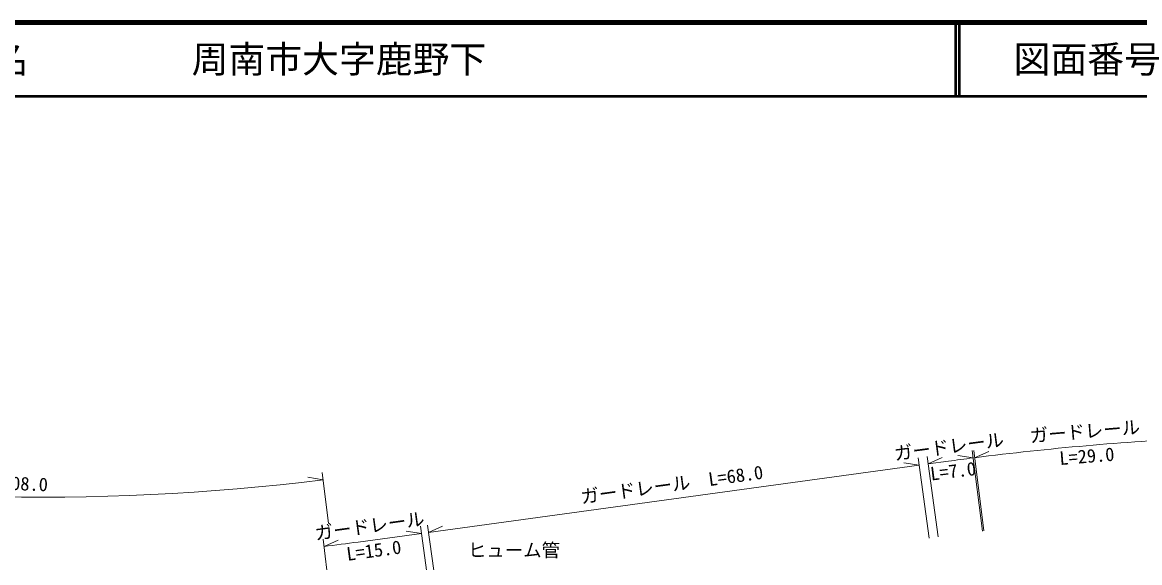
# Model space of a CAD drawing. Units: millimetres at full size, sheet at 1:1000; details may follow other scales. Extents: x 40000 to 680000, y 20000 to 380000.
# Drawn here: x 382040 to 533736, y 306687 to 380000 of the extents above; entities that cross this region are included whole.
import ezdxf
from ezdxf.enums import TextEntityAlignment as Align

# ---------------------------------------------------------------- set-up
doc = ezdxf.new("R2010")
doc.units = ezdxf.units.MM
doc.header["$LTSCALE"] = 1000
for name, color, linetype, lineweight in [('M-STR-HTXT', 7, 'Continuous', 13), ('M-TTL', 2, 'Continuous', 140), ('M-TTL-LINE', 7, 'Continuous', 50)]:
    doc.layers.add(name, color=color, linetype=linetype, lineweight=lineweight)
doc.layers.add('M-TTL-TXT', color=7, linetype='Continuous')
doc.styles.add('ＭＳ ゴシック', font='')
doc.styles.get('ＭＳ ゴシック').set_extended_font_data('MS Gothic')

msp = doc.modelspace()

# ---------------------------------------------------------------- linework, layer by layer
at = {"layer": 'M-STR-HTXT'}
for p, q in [((510992, 321891), (512389, 310980)), ((511204, 321918), (512595, 311006)), ((511330, 320926), (513238, 321774)), ((503793, 319910), (501730, 320233)), ((503658, 320901), (505150, 310003)), ((504873, 321068), (506365, 310169)), ((505008, 320077), (506908, 320943)), ((505008, 320077), (507766, 320455)), ((511119, 320899), (509059, 321240)), ((422750, 318925), (423619, 311979)), ((437188, 310788), (503793, 319910)), ((422874, 317933), (420815, 318280)), ((436220, 310656), (434157, 310979)), ((436084, 311646), (437577, 300748)), ((437052, 311779), (438545, 300881)), ((437188, 310788), (439088, 311654)), ((422881, 309873), (424212, 298954)), ((423002, 308880), (424915, 309718)), ((427630, 309479), (436220, 310656))]:
    msp.add_line(p, q, dxfattribs=at)
for centre, radius, start, end in [((560008, -60985), 385000, 92.73544, 97.26374), ((384886, 621566), 306000, 259.56872, 277.13127), ((560008, -60985), 385000, 97.29539, 97.79873), ((384886, 621566), 315000, 276.95004, 277.79874)]:
    msp.add_arc(centre, radius, start, end, dxfattribs=at)
at = {"layer": 'M-TTL'}
msp.add_line((680000, 380000), (40000, 380000), dxfattribs=at)
at = {"layer": 'M-TTL-LINE'}
for p, q in [((508747, 380000), (508747, 370000)), ((509247, 380000), (509247, 370000)), ((40000, 370000), (680000, 370000))]:
    msp.add_line(p, q, dxfattribs=at)

# ---------------------------------------------------------------- texts
at = {"layer": 'M-STR-HTXT', "style": 'ＭＳ ゴシック'}
for s, rotation, p in [('ガードレール', 4.686, (526415, 323049)), ('ガードレール', 7.506, (508037, 320996)), ('側\u3000溝\u3000L=108.0', 357.658, (376096, 316192)), ('ガードレール\u3000L=68.0', 7.799, (470423, 315845)), ('ガードレール', 7.799, (429388, 310224))]:
    msp.add_text(s, height=1833, rotation=rotation, dxfattribs=at).set_placement(p, align=Align.BOTTOM_CENTER)
for s, rotation, p in [('L=29.0', 4.537, (526496, 322052)), ('L=7.0', 7.016, (508294, 320022)), ('L=15.0', 7.799, (429638, 309249))]:
    msp.add_text(s, height=1833, rotation=rotation, dxfattribs=at).set_placement(p, align=Align.TOP_CENTER)
msp.add_text('ヒューム管', height=1833, dxfattribs=at).set_placement((442544, 306915), align=Align.BOTTOM_LEFT)
at = {"layer": 'M-TTL-TXT', "style": 'ＭＳ ゴシック'}
for s, p in [('地 名', (370380, 375000)), ('周南市大字鹿野下', (405024, 375000))]:
    msp.add_text(s, height=3666, dxfattribs=at).set_placement(p, align=Align.MIDDLE_LEFT)
msp.add_text('図面番号', height=3666, dxfattribs=at).set_placement((526622, 375000), align=Align.MIDDLE_CENTER)

doc.saveas('drawing.dxf')
